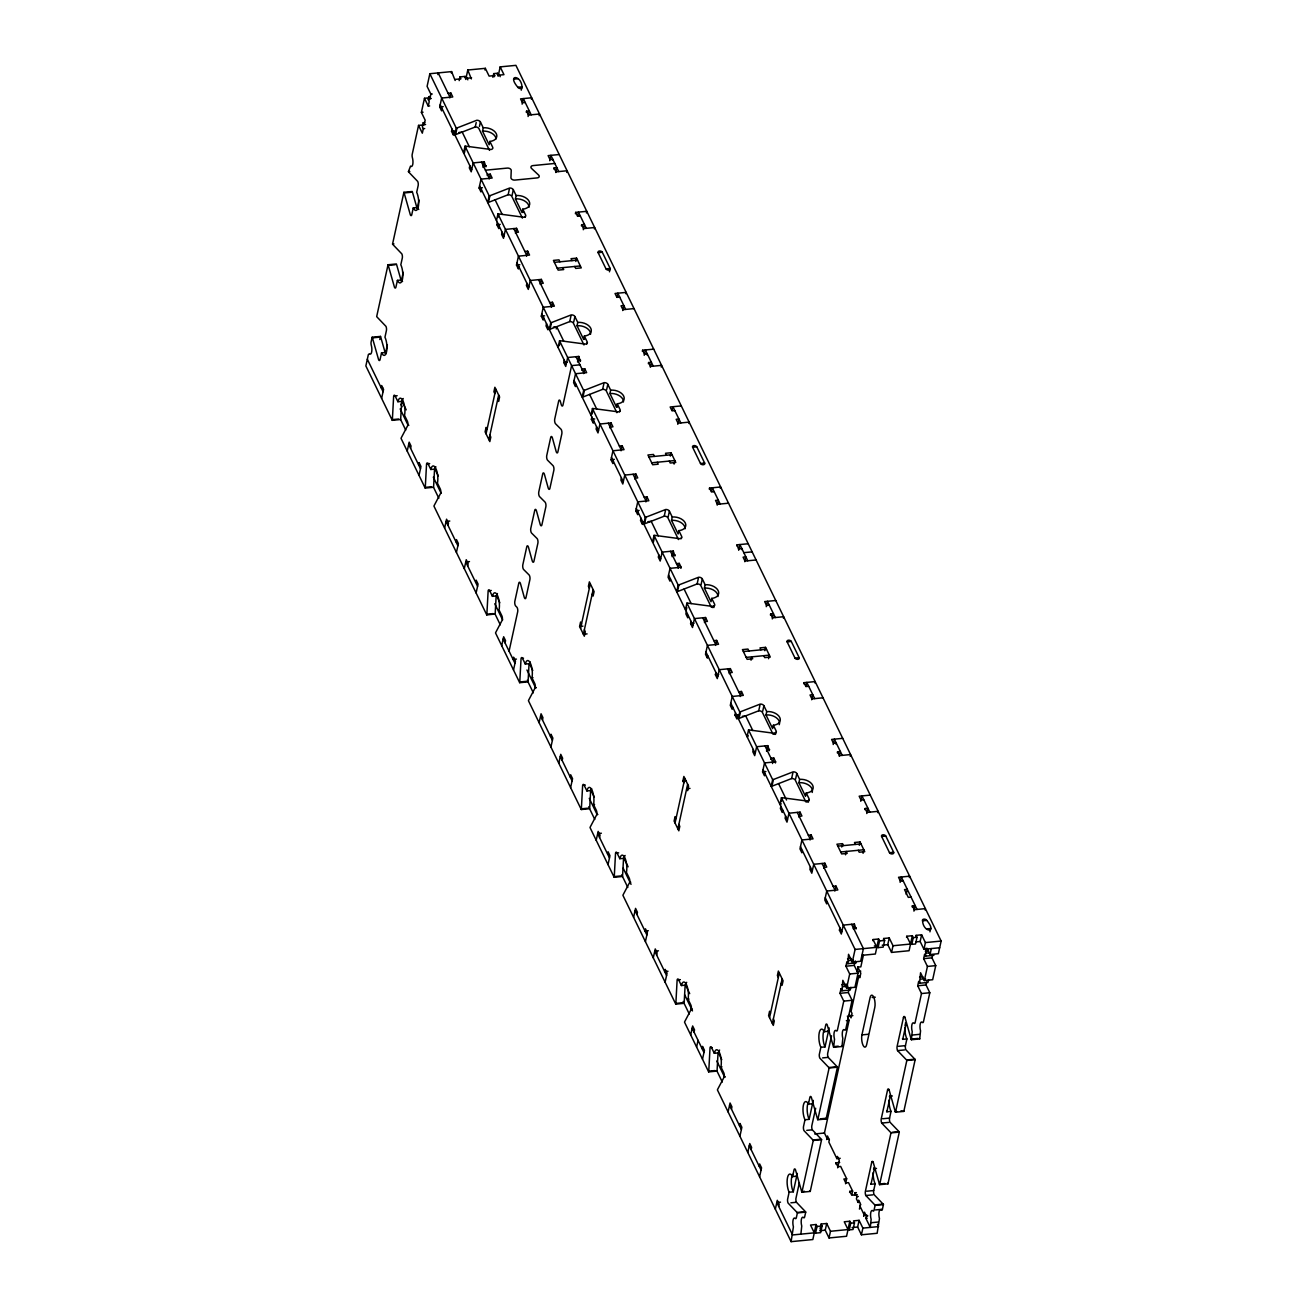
<?xml version="1.0" encoding="UTF-8"?>
<svg xmlns="http://www.w3.org/2000/svg" width="1307" height="1307" viewBox="0 0 1307 1307"><rect width="100%" height="100%" fill="white"/><g stroke="black" fill="none" stroke-linecap="round" stroke-linejoin="round"><path stroke-width="1.5" d="M401.657 401.233L400.71 418.795A2.99 1.029 84.4 0 1 400.612 419.514L392.28 420.331A2.99 1.029 84.4 0 0 392.378 419.612L393.652 396.184A2.973 1.029 84.4 0 1 395.09 395.89L397.916 401.723L402.082 401.331A10.407 3.594 84.4 0 1 403.242 398.504M434.561 468.984L433.614 486.547A2.99 1.029 84.4 0 1 433.499 487.282L425.183 488.083A2.99 1.029 84.4 0 0 425.281 487.364L426.556 463.936A2.973 1.029 84.4 0 1 427.977 463.642L429.023 463.544M500.287 624.811L495.059 614.029L486.776 614.927A2.973 1.029 84.4 0 0 486.874 614.208L488.148 590.78A2.973 1.029 84.4 0 1 489.57 590.503L492.412 596.335L496.578 595.927A10.407 3.594 84.4 0 1 497.444 593.525M496.154 595.829L495.206 613.408A2.973 1.029 84.4 0 1 495.108 614.127M529.057 663.58L528.11 681.159A2.99 1.029 84.4 0 1 527.995 681.878L519.68 682.695A2.99 1.029 84.4 0 0 519.778 681.96L521.052 658.532A2.973 1.029 84.4 0 1 522.473 658.254L525.316 664.087L529.482 663.678A10.407 3.594 84.4 0 1 530.07 661.799M590.65 790.425L589.702 808.004A2.99 1.029 84.4 0 1 589.588 808.723L581.272 809.539A2.99 1.029 84.4 0 0 581.37 808.821L582.644 785.376A2.973 1.029 84.4 0 1 584.066 785.099L585.111 785.001M623.553 858.193L622.589 875.755A2.99 1.029 84.4 0 1 622.491 876.474L614.176 877.291A2.99 1.029 84.4 0 0 614.274 876.572L615.532 853.144A2.973 1.029 84.4 0 1 616.969 852.85L619.812 858.699L623.962 858.291A10.407 3.594 84.4 0 1 625.122 855.464M685.146 985.037L684.182 1002.6A2.99 1.029 84.4 0 1 684.084 1003.319L675.768 1004.135A2.99 1.029 84.4 0 0 675.866 1003.417L677.124 979.989A2.973 1.029 84.4 0 1 678.562 979.695L679.607 979.597M718.049 1052.788L717.086 1070.368A2.99 1.029 84.4 0 1 716.988 1071.087L708.655 1071.887A2.99 1.029 84.4 0 0 708.77 1071.168L710.028 1047.74A2.973 1.029 84.4 0 1 711.465 1047.462L714.308 1053.295L718.458 1052.887A10.407 3.594 84.4 0 1 719.618 1050.06M863.682 1215.771L864.466 1212.193L866.361 1216.082L865.871 1218.32L870.282 1227.404L871.132 1219.3A5.947 2.059 84.4 0 1 870.674 1213.206A5.947 2.059 84.4 0 1 872.341 1210.478L873.305 1211.083A2.973 1.029 84.4 0 0 874.073 1210.07L875.102 1205.364A2.99 1.029 84.4 0 0 874.808 1204.907L865.822 1195.529A2.973 1.029 84.4 0 1 865.381 1191.347L871.72 1162.348A2.973 1.029 84.4 0 1 873.158 1162.07L879.382 1184.011A2.973 1.029 84.4 0 0 879.627 1184.665L887.959 1183.848L899.298 1132.107A2.99 1.029 84.4 0 0 899.004 1131.633L890.018 1122.256A2.973 1.029 84.4 0 1 889.561 1118.089L891.031 1111.391A10.407 3.594 84.4 0 1 889.038 1100.118M926.679 981.982L926.042 984.955L929.816 992.748L923.494 1021.617A2.973 1.029 84.4 0 1 922.399 1022.417A5.947 2.059 84.4 0 0 920.226 1024.034A5.947 2.059 84.4 0 0 920.553 1030.831L919.703 1038.934L911.371 1039.751L912.237 1031.631A5.947 2.059 84.4 0 1 911.894 1024.835A5.947 2.059 84.4 0 1 914.067 1023.234A2.973 1.029 84.4 0 0 915.161 1022.417L921.484 993.549L917.71 985.772L918.69 981.312L919.622 983.256L927.954 982.439L928.558 979.711M828.132 1030.7A10.407 3.594 84.4 0 1 828.442 1031.272L824.276 1031.68A10.407 3.594 84.4 0 0 819.26 1032.677A10.407 3.594 84.4 0 0 820.861 1047.299L819.309 1054.422A2.973 1.029 84.4 0 0 819.848 1058.164L828.834 1067.541A2.99 1.029 84.4 0 1 829.112 1068.015L817.79 1119.756L826.106 1118.955L837.444 1067.198A2.99 1.029 84.4 0 0 837.15 1066.741L828.181 1057.363A2.973 1.029 84.4 0 1 827.723 1053.181L831.53 1035.781M385.402 353.511L380.729 337.059A2.99 1.029 84.4 0 0 380.484 336.405L372.152 337.222L371.123 341.928A2.973 1.029 84.4 0 0 371.302 345.326A5.947 2.059 84.4 0 1 371.629 352.122A5.947 2.059 84.4 0 1 369.456 353.74L368.362 354.54L365.862 365.944L392.28 420.331M401.282 281.054L396.609 264.602A2.99 1.029 84.4 0 0 396.348 263.949L388.032 264.749L376.694 316.506A2.973 1.029 84.4 0 0 376.988 316.98L385.957 326.358A2.973 1.029 84.4 0 1 386.415 330.524L384.961 337.222A10.407 3.594 84.4 0 1 386.545 351.844A10.407 3.594 84.4 0 1 381.53 352.841L380.076 359.523A2.973 1.029 84.4 0 1 378.638 359.817L372.413 337.86A2.99 1.029 84.4 0 0 372.152 337.222M388.032 264.749A2.99 1.029 84.4 0 1 388.277 265.403L394.502 287.344A2.973 1.029 84.4 0 0 395.939 287.066L397.41 280.368A10.407 3.594 84.4 0 0 402.425 279.371A10.407 3.594 84.4 0 0 400.824 264.766L402.295 258.067A2.973 1.029 84.4 0 0 401.837 253.885L392.852 244.507A2.973 1.029 84.4 0 1 392.557 244.05L403.896 192.292L412.228 191.492A2.99 1.029 84.4 0 1 412.473 192.145L417.145 208.597M403.896 192.292A2.99 1.029 84.4 0 1 404.141 192.946L410.365 214.887A2.973 1.029 84.4 0 0 411.705 214.985L413.273 207.911A10.407 3.594 84.4 0 0 418.289 206.914A10.407 3.594 84.4 0 0 416.688 192.292L418.158 185.61A2.973 1.029 84.4 0 0 417.701 181.428L408.715 172.05A2.973 1.029 84.4 0 1 408.438 171.593L410.545 166.071A5.947 2.059 84.4 0 0 412.734 164.47A5.947 2.059 84.4 0 0 412.391 157.673A2.973 1.029 84.4 0 1 412.228 154.259L418.55 125.39L423.55 124.917M425.592 124.492L424.203 124.622L425.167 120.162L421.393 112.386L424.481 98.286L429.693 97.78M455.146 80.495L451.601 71.607L429.856 73.715L427.095 86.36L430.869 94.137L429.905 98.597L431.277 98.466M424.644 122.548L423.256 122.678L422.357 126.779L423.305 128.723L422.324 133.183L418.55 125.39M429.644 105.932L428.255 106.079L429.235 101.603L428.288 99.659L428.957 96.653L430.346 96.522M379.798 339.542L380.484 336.405M437.829 74.581L438.188 72.914L450 97.241M386.333 353.543A10.407 3.594 84.4 0 1 385.696 352.433L387.378 344.787M402.54 281.544A10.407 3.594 84.4 0 1 401.559 279.976L403.242 272.313M418.779 209.463A10.407 3.594 84.4 0 1 417.439 207.503L419.057 200.069M442.093 108.628L441.603 110.85L439.724 106.962L441.668 98.041L452.777 96.963L450.882 93.075L448.105 93.336M451.307 72.947L451.601 71.607M381.611 398.374L383.572 389.453L381.677 385.549L381.187 387.787L382.575 387.656M449.82 97.911L450.882 93.075M459.182 80.626L459.999 76.901L465.08 76.41L465.782 79.466M453.905 132.955L453.415 135.176L451.536 131.288L452.026 129.066M464.835 77.521L465.08 76.41M494.422 76.688L494.667 75.561L489.112 76.1L485.338 68.323L467.792 70.023L466.338 76.721L467.841 79.841M429.856 73.715L456.274 128.102L454.803 134.801A2.973 1.895 12.4 0 0 455.555 134.637L475.242 126.991A2.973 1.895 12.4 0 1 478.95 128.658L489.488 150.354M455.8 133.526L457.025 127.955L476.696 120.293A2.973 1.895 12.4 0 1 480.421 121.976L483.263 127.808L482.528 131.157L489.145 144.783L489.88 141.434A10.407 6.666 12.4 0 0 496.284 133.673A10.407 6.666 12.4 0 0 483.263 127.808M471.337 78.926L467.792 70.023M489.88 141.434L492.706 147.266A2.973 1.895 12.4 0 1 490.877 149.488L465.88 146.172A2.99 1.911 12.4 0 0 465.047 146.172L463.577 152.87A2.99 1.911 12.4 0 1 464.41 152.87L465.635 147.299M484.962 69.99L485.338 68.323M475.242 126.991L476.222 122.531M407.212 451.078L409.156 442.158L411.051 446.046L410.561 448.268M469.817 165.711L469.327 167.933L471.223 171.838L473.167 162.918L484.276 161.823L485.926 166.839M479.44 126.436L480.421 121.976M492.902 77.342L493.719 73.617L497.461 73.257L498.163 76.312M497.215 74.368L497.461 73.257M927.006 948.278L930.029 954.518L938.361 953.702L941.138 941.056L515.906 65.35L500.173 66.886L498.719 73.568L500.222 76.688M483.051 167.41L484.276 161.823M418.599 464.818L419.09 462.58L420.968 466.485L419.024 475.405M481.466 189.711L480.976 191.949L479.097 188.045L481.041 179.124L492.151 178.046L490.256 174.158L487.478 174.419L487.233 175.546M489.194 178.994L490.256 174.158M465.047 146.172L489.177 195.87L487.707 202.552A2.99 1.911 12.4 0 0 488.459 202.405L508.145 194.743A2.973 1.895 12.4 0 1 511.854 196.426L522.392 218.106M488.704 201.278L489.929 195.707L509.599 188.045A2.973 1.895 12.4 0 1 513.324 189.727L516.151 195.56L515.432 198.909L522.032 212.535L522.767 209.185A10.407 6.666 12.4 0 0 529.188 201.425A10.407 6.666 12.4 0 0 516.151 195.56M521.248 90.183L521.983 86.834C521.379 74.826 506.561 74.058 517.817 87.242A2.222 1.421 12.4 0 0 520.611 88.5A2.222 1.421 12.4 0 0 521.983 86.834L517.817 87.242M496.48 220.622L497.951 213.923A2.973 1.911 12.4 0 1 498.784 213.94L523.78 217.24A2.973 1.895 12.4 0 0 525.61 215.034L522.767 209.185M522.114 104.168L523.323 98.597L531.197 114.804M498.049 217.272L498.539 215.051M499.274 226.356L498.784 228.594L496.889 224.706L497.379 222.468M508.145 194.743L509.354 189.172M526.296 112.304L526.541 111.193L529.319 110.915L528.093 116.503M502.1 232.205L501.61 234.427L503.505 238.315L505.45 229.395L516.559 228.317L518.454 232.205L515.677 232.483M531.361 99.12L531.655 97.78L520.562 98.858L522.441 102.763L525.218 102.485M512.099 195.298L513.324 189.727M444.609 528.11L446.569 519.189L448.464 523.078L447.974 525.3M539.17 115.669L539.53 114.003L528.436 115.081L526.541 111.193M515.464 233.332L516.559 228.317M525.12 217.256L525.365 216.145M518.879 266.742L518.389 268.964L516.494 265.076L518.454 256.156L529.547 255.077L527.669 251.189L524.891 251.45M455.996 541.85L456.486 539.611L458.381 543.516L456.421 552.436M486.057 433.826L495.827 389.208M526.558 256.205L527.669 251.189M549.724 160.712L550.884 155.353L558.759 171.576M488.9 439.658L498.67 395.041M552.534 160.353L552.779 159.242L550.002 159.519L548.107 155.615L559.216 154.536M464.295 568.643L466.256 559.723L468.151 563.611L467.661 565.849M526.901 283.276L526.411 285.514L528.306 289.402L530.266 280.482L541.359 279.404L543.255 283.292L540.477 283.57M553.858 169.06L554.103 167.95L556.88 167.672L555.818 172.508M540.265 284.42L541.359 279.404M475.683 582.383L476.173 580.161L478.068 584.049L476.107 592.97M566.732 172.426L567.091 170.76L555.981 171.838L554.103 167.95M543.679 317.83L543.189 320.052L541.294 316.163L543.255 307.243L554.364 306.165L552.469 302.276L549.692 302.538M546.522 323.662L546.032 325.9L547.911 329.789L548.401 327.551M551.374 307.292L552.469 302.276M497.951 213.923L550.77 322.715L549.299 329.397A2.973 1.911 12.4 0 0 550.051 329.25L569.738 321.587A2.973 1.895 12.4 0 1 573.446 323.27L583.984 344.95M550.296 328.122L551.521 322.551L571.192 314.905A2.973 1.895 12.4 0 1 574.917 316.572L577.759 322.421L577.024 325.753L583.641 339.379A10.407 6.666 12.4 0 0 584.49 339.265M575.39 213.727L575.668 212.388L586.778 211.309L586.418 212.976M577.678 215.688L578.446 212.11L586.32 228.333M556.243 328.972L556.733 326.75L553.4 327.077M581.419 225.817L581.664 224.706L584.441 224.445L583.298 229.722M575.832 261.498L576.567 258.149L571.012 258.688L571.96 260.632M558.073 347.466L559.543 340.784A2.99 1.911 12.4 0 1 560.376 340.784L585.373 344.084A2.973 1.895 12.4 0 0 587.202 341.879L584.36 336.03A10.407 6.666 12.4 0 0 590.78 328.286A10.407 6.666 12.4 0 0 577.759 322.421M559.314 345.62L560.131 341.895M569.738 321.587L570.947 316.016M501.708 645.674L503.652 636.754L505.548 640.642L505.057 642.881M580.422 361.435L578.772 356.435L567.663 357.514L565.719 366.434L563.823 362.545L564.314 360.307M573.691 322.159L574.917 316.572M594.358 228.856L594.652 227.516L583.543 228.594L581.664 224.706M509.077 651.147L517.67 611.872A2.973 1.029 84.4 0 0 516.869 607.167L515.579 605.893A2.973 1.029 84.4 0 1 514.844 601.253L518.781 583.216A2.973 1.029 84.4 0 1 520.464 583.576L524.27 597.332A2.973 1.029 84.4 0 0 525.953 597.691L529.89 579.671A2.973 1.029 84.4 0 0 529.155 575.015L523.568 569.46A2.973 1.029 84.4 0 1 522.816 564.82L526.77 546.783A2.973 1.029 84.4 0 1 528.453 547.143L532.243 560.899A2.973 1.029 84.4 0 0 533.926 561.258L537.88 543.222A2.973 1.029 84.4 0 0 537.128 538.582L531.541 533.027A2.973 1.029 84.4 0 1 530.789 528.371L534.743 510.351A2.973 1.029 84.4 0 1 536.425 510.71L540.216 524.466A2.973 1.029 84.4 0 0 541.899 524.826L545.852 506.789A2.973 1.029 84.4 0 0 545.101 502.149L539.53 496.578A2.973 1.029 84.4 0 1 538.778 491.938L542.715 473.902A2.973 1.029 84.4 0 1 544.415 474.278L548.205 488.017A2.973 1.029 84.4 0 0 549.888 488.393L553.841 470.357A2.973 1.029 84.4 0 0 553.09 465.717L547.502 460.146A2.973 1.029 84.4 0 1 546.751 455.506L550.704 437.469A2.973 1.029 84.4 0 1 552.387 437.845L556.178 451.585A2.973 1.029 84.4 0 0 557.86 451.961L561.814 433.924A2.973 1.029 84.4 0 0 561.062 429.284L555.475 423.713A2.973 1.029 84.4 0 1 554.723 419.073L558.677 401.037A2.973 1.029 84.4 0 1 560.36 401.412L561.226 404.549A2.973 1.029 84.4 0 0 562.958 405.072L571.6 365.617L579.932 364.816M577.547 362.006L578.772 356.435M583.641 339.379L584.36 336.03M575.962 384.307L575.472 386.545L573.593 382.657L575.537 373.737L586.647 372.658L584.752 368.754L581.974 369.031L581.729 370.142M513.52 670.001L515.464 661.081L513.586 657.192L513.096 659.414L516.428 659.104M586.712 344.1L586.957 342.989M583.69 373.59L584.752 368.754M609.438 271.807L610.173 268.474L602.298 252.251A2.222 1.421 12.4 0 0 599.505 250.993A2.222 1.421 12.4 0 0 598.132 252.659L606.007 268.866A2.222 1.421 12.4 0 0 608.801 270.124A2.222 1.421 12.4 0 0 610.173 268.474L606.007 268.866M559.543 340.784L583.674 390.466L582.203 397.165A2.973 1.911 12.4 0 0 582.955 397.001L602.625 389.355A2.973 1.895 12.4 0 1 606.35 391.022L616.888 412.702M583.2 395.89L584.425 390.303L604.095 382.657A2.973 1.895 12.4 0 1 607.82 384.323L610.647 390.172L609.928 393.521L616.528 407.13A10.407 6.666 12.4 0 0 617.394 407.032M590.976 415.218L592.447 408.536A2.99 1.911 12.4 0 1 593.28 408.536L618.276 411.852A2.973 1.895 12.4 0 0 620.106 409.63L617.263 403.798A10.407 6.666 12.4 0 0 623.668 396.037A10.407 6.666 12.4 0 0 610.647 390.172M617.035 296.771L617.819 293.193L625.694 309.416M592.055 414.107L592.79 410.774M593.754 420.968L593.28 423.19L591.385 419.302L591.875 417.08M602.625 389.355L603.85 383.768M596.596 426.801L596.106 429.039L598.002 432.927L599.946 424.007L611.055 422.929L612.95 426.817L610.173 427.079M625.857 293.732L626.151 292.392L615.042 293.471L616.937 297.359L619.714 297.081M622.704 310.543L623.815 305.528L621.037 305.789L622.916 309.677L634.026 308.599M606.595 389.911L607.82 384.323M539.105 722.706L541.065 713.785L542.944 717.674L542.47 719.912M609.961 427.944L611.055 422.929M616.528 407.13L617.263 403.798M619.616 411.868L619.861 410.741M613.375 461.338L612.885 463.577L610.99 459.688L612.95 450.768L624.043 449.673L622.165 445.785L619.387 446.063M550.492 736.445L550.982 734.224L552.877 738.112L550.917 747.032M584.36 629.794L585.307 631.738L584.327 636.199L579.605 626.478L580.586 622.018L581.533 623.962M580.553 628.422L590.323 583.804M642.358 351.338L642.603 350.227L653.712 349.149M621.054 450.801L622.165 445.785M593.149 589.653L583.379 634.254L587.088 633.895M644.22 355.308L645.38 349.949L653.255 366.172M647.03 354.965L647.275 353.854L644.498 354.115L642.603 350.227M558.792 763.255L560.752 754.335L562.631 758.223L562.157 760.445M621.397 477.888L620.907 480.11L622.802 484.015L624.762 475.078L635.856 474L637.751 477.905L634.973 478.166M648.354 363.673L648.599 362.545L651.376 362.284L650.314 367.12M634.761 479.032L635.856 474M570.179 776.995L570.669 774.757L572.564 778.662L570.604 787.582M661.228 367.038L661.587 365.356L650.478 366.45L648.599 362.545M638.175 512.426L637.685 514.664L635.79 510.759L637.751 501.839L648.844 500.761L646.965 496.872L644.188 497.134M641.002 518.258L640.512 520.496L642.407 524.385L642.897 522.163M645.87 501.888L646.965 496.872M592.447 408.536L645.266 517.311L643.796 524.009A2.973 1.911 12.4 0 0 644.547 523.846L664.217 516.2A2.973 1.895 12.4 0 1 667.942 517.866L678.48 539.562M644.792 522.735L646.017 517.147L665.688 509.501A2.973 1.895 12.4 0 1 669.413 511.184L672.239 517.017L671.52 520.366L678.121 533.991L678.856 530.642A10.407 6.666 12.4 0 0 685.26 522.882A10.407 6.666 12.4 0 0 672.239 517.017M672.157 410.284L672.942 406.722L680.816 422.929M670.328 456.094L671.063 452.745L665.508 453.284L666.456 455.244M677.794 424.318L678.937 419.041L676.16 419.302L678.039 423.207L689.148 422.128L688.854 423.468M652.569 542.078L654.039 535.38A2.99 1.911 12.4 0 1 654.872 535.38L679.869 538.696A2.973 1.895 12.4 0 0 681.699 536.474L678.856 530.642M653.402 542.078L654.219 538.353M674.069 464.099L674.853 460.538L651.719 462.776M664.217 516.2L665.443 510.612M596.204 840.287L598.149 831.366L600.044 835.255L599.554 837.477M658.81 554.92L658.32 557.141L660.198 561.046L662.159 552.109L673.268 551.031L674.902 556.047M668.187 516.755L669.413 511.184M672.043 556.619L673.268 551.031M607.592 854.026L608.082 851.788L609.961 855.677L608.016 864.613M670.458 578.919L669.968 581.141L668.073 577.253L670.034 568.333L681.143 567.254L680.898 568.365M681.208 538.713L681.453 537.585M678.186 568.202L679.248 563.366L676.471 563.627M654.039 535.38L678.17 585.062L676.699 591.761A2.973 1.911 12.4 0 0 677.451 591.597L697.121 583.951A2.973 1.895 12.4 0 1 700.846 585.634L711.367 607.314M677.696 590.486L678.921 584.915L698.591 577.253A2.973 1.895 12.4 0 1 702.316 578.936L705.143 584.768L704.408 588.117L711.024 601.743L711.76 598.394A10.407 6.666 12.4 0 0 718.164 590.633A10.407 6.666 12.4 0 0 705.143 584.768M709.293 489.177L709.538 488.066L720.647 486.988L720.353 488.328M685.472 609.83L686.927 603.131A2.99 1.911 12.4 0 1 687.76 603.131L712.772 606.448A2.973 1.895 12.4 0 0 714.602 604.226L711.76 598.394M711.531 491.367L712.315 487.805L720.19 504.012M686.306 609.83L686.796 607.608M686.371 611.676L685.881 613.898L687.76 617.803L688.25 615.564M697.121 583.951L698.346 578.38M704.669 621.691L707.43 621.413L705.551 617.525L694.442 618.603L692.498 627.523L690.602 623.635L691.093 621.413M717.2 505.139L718.295 500.124L715.533 500.401L717.412 504.29L728.522 503.211M701.091 584.507L702.316 578.936M633.601 917.318L635.561 908.381L637.44 912.286L636.95 914.508M704.457 622.54L705.551 617.525M712.527 607.559L712.772 606.448M713.867 607.575L714.357 605.353M645.413 941.644L647.373 932.708L645.478 928.82L644.988 931.058L648.321 930.731M707.855 655.951L707.381 658.173L705.486 654.284L707.446 645.364L718.54 644.286L716.644 640.397L713.883 640.659M683.839 782.877L682.891 780.933L683.871 776.456L688.593 786.193L687.613 790.653L686.665 788.709L689.998 788.382M675.049 823.018L684.819 778.417M736.854 545.95L737.099 544.823L748.208 543.745M715.55 645.413L716.644 640.397M738.7 549.904L739.876 544.562L747.751 560.768M677.876 828.867L687.645 784.249M738.749 549.839L737.099 544.823M741.526 549.561L741.772 548.45L738.994 548.728M653.288 957.851L655.248 948.931L657.127 952.819L656.637 955.058M729.469 672.778L732.247 672.501L730.352 668.612L719.242 669.69L717.298 678.611L715.403 674.722L715.893 672.484M744.81 561.716L745.856 556.88L743.095 557.158L744.974 561.046L756.083 559.968M729.257 673.628L730.352 668.612M665.1 982.178L667.06 973.258L665.165 969.369L664.675 971.591L668.008 971.264M732.672 707.038L732.181 709.26L730.286 705.372L732.247 696.451L743.34 695.373L741.461 691.468L738.684 691.746M737.393 716.759L736.903 718.997L735.008 715.092L735.498 712.87M740.35 696.5L741.461 691.468M686.927 603.131L739.762 711.923L738.292 718.605A2.973 1.895 12.4 0 0 739.043 718.442L758.713 710.796A2.973 1.895 12.4 0 1 762.438 712.478L772.976 734.158M751.019 660.198L751.754 656.849L752.701 658.793L747.147 659.332L742.425 649.612L747.963 649.056L748.911 651.017M739.288 717.331L740.514 711.76L760.184 704.097A2.973 1.895 12.4 0 1 763.909 705.78L766.735 711.612L766 714.962L772.617 728.587L773.352 725.238A10.407 6.666 12.4 0 0 779.756 717.478A10.407 6.666 12.4 0 0 766.735 711.612M766.261 606.677L767.438 601.318L775.312 617.541M770.411 615.025L770.656 613.914L773.417 613.637L772.29 618.914M764.824 650.706L765.543 647.357L760.004 647.896L760.935 649.84M747.065 736.674L748.535 729.976A2.99 1.911 12.4 0 1 749.368 729.992L774.365 733.292A2.973 1.895 12.4 0 0 776.195 731.087L773.352 725.238M747.898 736.674L748.143 735.563M768.565 658.712L769.349 655.134L746.215 657.388M758.713 710.796L759.939 705.225M690.684 1034.883L692.645 1025.962L694.54 1029.851L694.05 1032.089M753.306 749.515L752.816 751.754L754.694 755.642L756.655 746.722L767.764 745.644L769.398 750.643M762.684 711.351L763.909 705.78M783.35 618.064L783.645 616.724L772.535 617.803L770.656 613.914M696.598 1047.054L698.069 1040.356M766.539 751.215L767.764 745.644M766.621 750.921L766.866 749.793L769.643 749.532M764.954 773.515L764.464 775.754L762.569 771.865L764.53 762.929L775.639 761.85L775.394 762.978M702.088 1048.622L702.562 1046.401L704.457 1050.289L702.496 1059.209M774.12 734.403L774.365 733.292M775.459 734.42L775.95 732.198M770.722 759.351L770.967 758.24L773.744 757.962L775.639 761.85M772.519 763.533L773.744 757.962M748.535 729.976L772.649 779.675L771.195 786.357A2.973 1.895 12.4 0 0 771.947 786.21L791.617 778.547A2.973 1.895 12.4 0 1 795.342 780.23L805.864 801.91M772.192 785.099L773.417 779.511L793.088 771.865A2.973 1.895 12.4 0 1 796.813 773.532L799.639 779.38L798.904 782.713L805.52 796.339L806.256 792.99A10.407 6.666 12.4 0 0 812.66 785.246A10.407 6.666 12.4 0 0 799.639 779.38M803.789 683.79L804.034 682.679L815.143 681.584L814.849 682.924M806.256 792.99L809.082 798.838A2.973 1.895 12.4 0 1 807.252 801.044L782.256 797.744A2.99 1.911 12.4 0 0 781.423 797.744L779.969 804.426A2.99 1.911 12.4 0 1 780.802 804.442L781.047 803.315M806.027 685.979L806.811 682.401L814.686 698.624M781.521 801.093L782.011 798.855M780.867 806.272L780.377 808.51L782.256 812.399L782.746 810.177M791.617 778.547L792.843 772.976M785.589 816.009L785.099 818.231L786.994 822.136L788.938 813.215L800.047 812.121L801.926 816.025L799.149 816.287M811.696 699.751L812.791 694.72L810.013 694.997L811.908 698.886L823.018 697.807M795.587 779.119L796.813 773.532M728.097 1111.914L730.058 1102.994L731.936 1106.882L731.446 1109.12M798.936 817.153L800.047 812.121M807.007 802.171L807.252 801.044M808.363 802.188L808.853 799.949M739.484 1125.654L739.974 1123.432L741.87 1127.32L739.909 1136.24M802.351 850.547L801.861 852.785L799.982 848.897L801.926 839.96L813.036 838.882L811.141 834.993L808.363 835.271M769.545 1017.63L779.315 973.012M810.046 840.009L811.141 834.993M833.196 744.516L834.372 739.158L842.247 755.381M772.372 1023.463L782.141 978.845M836.023 744.173L836.268 743.046L833.49 743.324L831.595 739.435L842.705 738.357M747.784 1152.464L749.744 1143.527L751.623 1147.432L751.133 1149.654M810.389 867.096L809.899 869.318L811.794 873.207L813.738 864.286L824.848 863.208L826.743 867.096L823.965 867.374M837.33 752.865L837.575 751.754L840.352 751.492L839.306 756.312M823.753 868.224L824.848 863.208M759.171 1166.203L759.661 1163.965L761.556 1167.854L759.596 1176.79M850.203 756.247L850.579 754.564L839.47 755.642L837.575 751.754M827.168 901.634L826.678 903.856L824.782 899.968L826.743 891.047L837.836 889.969L835.957 886.081L833.18 886.342M841.724 847.018L842.46 843.668L836.921 844.208L841.643 853.928L847.181 853.389L846.25 851.445L845.515 854.794M834.846 891.096L835.957 886.081M860.758 801.273L861.934 795.914L869.808 812.137M775.345 1209.22L777.289 1200.3L779.184 1204.188L778.694 1206.41M864.891 809.637L865.136 808.51L867.913 808.249L866.786 813.526M856.02 929.032L854.37 924.033L843.276 925.111L841.316 934.031L839.437 930.143L839.911 927.905M859.303 845.302L860.039 841.953L854.5 842.492L855.432 844.436M863.061 853.308L863.845 849.746L840.711 851.984M796.404 1175.614A10.407 3.594 84.4 0 1 796.698 1176.202L792.532 1176.61A10.407 3.594 84.4 0 0 787.517 1177.607A10.407 3.594 84.4 0 0 789.118 1192.213L787.566 1199.45A2.973 1.029 84.4 0 0 788.105 1203.093L797.09 1212.471A2.99 1.029 84.4 0 1 797.384 1212.929L796.355 1217.634A2.973 1.029 84.4 0 1 795.26 1218.434A5.947 2.059 84.4 0 0 793.088 1220.052A5.947 2.059 84.4 0 0 793.414 1226.848L791.094 1241.65L812.84 1239.542L814.294 1232.844L810.52 1225.067L816.074 1224.512L817.022 1226.472L815.552 1233.154L820.633 1232.664L822.103 1225.966L821.155 1224.022L826.71 1223.483L830.484 1231.276L829.03 1237.958L846.56 1236.259L848.031 1229.56L844.257 1221.784L849.795 1221.244L850.743 1223.189L849.289 1229.871L853.03 1229.511L854.484 1222.829L853.536 1220.869L859.091 1220.33L862.881 1228.123L861.411 1234.805L877.144 1233.285L879.464 1218.483A5.947 2.059 84.4 0 1 879.007 1212.39A5.947 2.059 84.4 0 1 880.673 1209.678L881.621 1210.266A2.973 1.029 84.4 0 0 882.405 1209.269L883.434 1204.564A2.99 1.029 84.4 0 0 883.14 1204.106L874.154 1194.729A2.973 1.029 84.4 0 1 873.697 1190.546L875.167 1183.848A10.407 3.594 84.4 0 1 873.174 1172.591M792.532 1176.61L794.133 1169.487A2.973 1.029 84.4 0 1 795.44 1169.634L801.665 1191.576A2.973 1.029 84.4 0 0 801.91 1192.229L810.242 1191.412L821.58 1139.655A2.99 1.029 84.4 0 0 821.286 1139.198L812.3 1129.82A2.973 1.029 84.4 0 1 811.843 1125.637L815.666 1108.238M812.268 1103.157A10.407 3.594 84.4 0 1 812.578 1103.745L808.412 1104.137A10.407 3.594 84.4 0 0 803.397 1105.134A10.407 3.594 84.4 0 0 804.981 1119.756L803.527 1126.454A2.973 1.029 84.4 0 0 803.985 1130.637L812.954 1139.998A2.99 1.029 84.4 0 1 813.248 1140.472L801.91 1192.229M808.412 1104.137L809.866 1097.455A2.973 1.029 84.4 0 1 811.304 1097.161L817.529 1119.119A2.973 1.029 84.4 0 0 817.79 1119.756M824.276 1031.68L825.746 1024.998A2.973 1.029 84.4 0 1 827.168 1024.704L833.409 1046.646A2.973 1.029 84.4 0 0 833.654 1047.299L841.986 1046.499L842.835 1038.379A5.947 2.059 84.4 0 1 842.509 1031.582A5.947 2.059 84.4 0 1 844.681 1029.981A2.973 1.029 84.4 0 0 845.776 1029.164L852.099 1000.296L848.308 992.519L849.289 988.059M789.118 1192.213L793.284 1191.821L797.319 1173.408M804.981 1119.756L809.147 1119.347L813.297 1100.396M820.861 1047.299L825.027 1046.891L829.177 1027.939M877.847 812.66L878.141 811.32L867.031 812.415L865.136 808.51M853.324 928.852L854.37 924.033M833.654 1047.299L834.519 1039.196A5.947 2.059 84.4 0 1 834.176 1032.399A5.947 2.059 84.4 0 1 836.349 1030.782A2.973 1.029 84.4 0 0 837.444 1029.981L843.767 1001.113L839.993 993.32L840.973 988.86L842.362 988.729M850.841 987.275L850.236 990.003L841.904 990.804L842.835 980.315L846.626 988.092L854.941 987.291L858.029 973.192L854.255 965.399L854.909 962.426M846.626 988.092L849.697 973.993L845.923 966.216L846.903 961.756L847.851 963.7L856.167 962.883L855.235 960.939M847.851 963.7L848.537 954.29L852.311 962.066L860.643 961.266L863.404 948.621L851.609 924.294M799.361 1182.672L795.898 1198.633A2.973 1.029 84.4 0 0 796.437 1202.277L805.422 1211.654A2.99 1.029 84.4 0 1 805.716 1212.128L804.671 1216.817A2.973 1.029 84.4 0 1 803.593 1217.634A5.947 2.059 84.4 0 0 802.955 1217.225M852.311 962.066L855.088 949.437L781.423 797.744M800.881 1234.151L801.746 1226.048A5.947 2.059 84.4 0 1 802.318 1217.372M847.704 1017.45L849.109 1020.375L824.439 1133.022L814.686 1133.97M863.437 954.976L860.839 966.837L858.062 967.098L857.082 971.558L860.79 971.199M826.678 1139.541L827.462 1135.979L829.341 1139.867L828.85 1142.106L836.888 1158.639L840.221 1158.312M872.798 940.648L873.043 939.537L878.598 938.998L879.546 940.942L878.075 947.624L883.173 947.134L884.627 940.436L883.695 938.491L889.234 937.952L893.024 945.745L891.554 952.427L909.084 950.728L910.554 944.03L906.78 936.253L912.335 935.714L913.266 937.658L911.812 944.357L915.553 943.981L917.024 937.299L916.076 935.355L921.615 934.815L925.405 942.592L923.935 949.29L939.668 947.755M816.074 1224.512L814.604 1231.21L815.552 1233.154M873.043 939.537L876.834 947.314L875.363 954.012L861.95 955.319M878.075 947.624L877.128 945.68L878.598 938.998M861.934 1034.899L870.07 997.715A7.434 2.565 84.4 0 1 873.664 996.996A7.434 2.565 84.4 0 1 874.791 1007.452L866.655 1044.62A7.434 2.565 84.4 0 1 863.077 1045.339A7.434 2.565 84.4 0 1 861.934 1034.899L868.175 1034.278M820.061 1229.037L821.155 1224.022M883.45 939.619L883.695 938.491M835.761 1163.916L836.006 1162.805L839.698 1162.446M836.888 1158.639L837.379 1156.417L839.274 1160.306L837.656 1167.804M900.131 882.356L901.307 876.997L917.057 909.443M829.03 1237.958L825.24 1230.181L826.71 1223.483M891.554 952.427L887.78 944.651L889.234 937.952M909.345 877.536L909.639 876.196L898.53 877.275L900.425 881.163L903.202 880.902M906.192 894.347L907.287 889.332L904.509 889.593L908.3 897.386L911.077 897.108M845.547 1183.766L846.658 1178.751L840.662 1166.432L837.885 1166.694L836.006 1162.805M849.615 1192.458L849.86 1191.347L852.638 1191.069L851.903 1194.418M912.139 906.927L912.384 905.816L915.161 905.539L913.936 911.126M906.535 937.364L906.78 936.253M854.533 1194.974L855.023 1192.736L856.412 1192.605M849.795 1221.244L848.341 1227.927L849.289 1229.871M912.335 935.714L910.865 942.396L911.812 944.357M855.023 1192.736L856.902 1196.624L856.412 1198.862L858.144 1202.424L859.532 1202.293M915.831 936.466L916.076 935.355M858.144 1202.424L858.634 1200.202L860.529 1204.09L859.434 1209.106M925.095 909.966L925.389 908.626L914.279 909.705L912.384 905.816M861.411 1234.805L857.637 1227.028L859.091 1220.33M904.901 1027.661A10.407 3.594 84.4 0 0 906.895 1038.934L905.441 1045.633A2.973 1.029 84.4 0 0 905.898 1049.799L914.867 1059.176A2.99 1.029 84.4 0 1 915.161 1059.65L903.823 1111.391L895.507 1112.208A2.973 1.029 84.4 0 1 895.246 1111.554L889.021 1089.613A2.973 1.029 84.4 0 0 887.584 1089.891L881.245 1118.89A2.973 1.029 84.4 0 0 881.702 1123.072L890.671 1132.45A2.99 1.029 84.4 0 1 890.966 1132.908L879.627 1184.665M911.371 1039.751A2.973 1.029 84.4 0 1 911.126 1039.098L904.885 1017.156A2.973 1.029 84.4 0 0 903.464 1017.434L897.108 1046.433A2.973 1.029 84.4 0 0 897.566 1050.616L906.552 1059.993A2.99 1.029 84.4 0 1 906.829 1060.451L895.507 1112.208M923.935 949.29L920.161 941.497L921.615 934.815M863.731 1216.343L864.09 1214.66L860.039 1206.312A2.222 1.421 12.4 0 1 860.692 1204.825M875.167 1183.848L871.001 1184.256L874.416 1168.638A10.407 3.594 84.4 0 0 874.122 1168.066M891.031 1111.391L886.865 1111.8L890.296 1096.181A10.407 3.594 84.4 0 0 889.985 1095.609M906.895 1038.934L902.745 1039.343L906.159 1023.724A10.407 3.594 84.4 0 0 905.522 1022.613M919.622 983.256L920.553 972.751L924.343 980.544L932.659 979.727L935.747 965.628L931.973 957.851L932.626 954.878M924.343 980.544L927.431 966.445L923.641 958.652L924.621 954.192L925.568 956.136L933.901 955.335M925.568 956.136L925.928 948.212M929.931 931.842L930.666 928.493L926.5 928.901M930.029 954.518L931.336 948.572M397.916 401.723A10.407 3.594 84.4 0 1 402.932 400.726A10.407 3.594 84.4 0 1 404.533 415.348L407.359 421.197A2.973 1.029 84.4 0 1 407.817 425.363L401.233 437.845A2.973 1.029 84.4 0 0 401.053 438.4L425.183 488.083M525.316 664.087A10.407 3.594 84.4 0 1 530.332 663.09A10.407 3.594 84.4 0 1 531.933 677.712L534.759 683.545A2.973 1.029 84.4 0 1 535.216 687.727L528.632 700.193A2.99 1.029 84.4 0 0 528.453 700.748L581.272 809.539M584.066 785.099L586.908 790.931A10.407 3.594 84.4 0 1 591.924 789.934A10.407 3.594 84.4 0 1 593.525 804.557L596.351 810.389A2.973 1.029 84.4 0 1 596.809 814.571L590.225 827.037A2.973 1.029 84.4 0 0 590.045 827.592L614.176 877.291M619.812 858.699A10.407 3.594 84.4 0 1 624.828 857.702A10.407 3.594 84.4 0 1 626.429 872.308L629.255 878.157A2.973 1.029 84.4 0 1 629.713 882.323L623.112 894.805A2.973 1.029 84.4 0 0 622.933 895.36L675.768 1004.135M678.562 979.695L681.404 985.543A10.407 3.594 84.4 0 1 686.42 984.547A10.407 3.594 84.4 0 1 688.021 999.152L690.848 1005.001A2.973 1.029 84.4 0 1 691.305 1009.167L684.721 1021.649A2.973 1.029 84.4 0 0 684.541 1022.205L708.655 1071.887M714.308 1053.295A10.407 3.594 84.4 0 1 719.324 1052.298A10.407 3.594 84.4 0 1 720.909 1066.92L723.751 1072.753A2.973 1.029 84.4 0 1 724.209 1076.935L717.608 1089.401A2.973 1.029 84.4 0 0 717.429 1089.956L791.094 1241.65M867.489 1215.526L864.09 1214.66M455.391 79.384L460.93 78.845L459.999 76.901M466.027 78.355L471.582 77.816M498.408 75.202L503.963 74.662L500.173 66.886M513.88 79.139L518.046 78.73M430.869 94.137L432.258 94.006M428.288 99.659L429.676 99.528M439.724 106.962L443.187 106.635M421.393 112.386L423.06 112.222M423.305 128.723L424.693 128.576M451.536 131.288L454.869 130.961M458.904 132.464L462.237 132.138L469.311 146.694M408.438 171.593L409.81 171.446M483.394 165.989L486.171 165.728M485.436 170.204L507.361 168.08A2.973 1.895 12.4 0 1 511.233 170.449L510.939 177.85A2.973 1.895 12.4 0 0 514.811 180.088L537.259 177.899A2.973 1.895 12.4 0 0 538.696 175.138L531.573 168.472A2.973 1.895 12.4 0 1 532.913 165.597L554.822 163.457M404.141 192.946L411.084 192.276M479.097 188.045L482.43 187.734M413.273 207.911L417.439 207.503M580.341 215.998L577.563 216.276L575.668 212.388M496.889 224.706L500.222 224.379M392.557 244.05L393.946 243.919M388.277 265.403L395.22 264.733M598.132 252.659L602.298 252.251M516.494 265.076L519.827 264.749M554.397 262.348L577.531 260.093M397.41 280.368L401.559 279.976M557.223 268.18L580.357 265.925M541.294 316.163L544.627 315.837M372.413 337.86L379.34 337.19M381.53 352.841L385.696 352.433M577.89 360.601L580.651 360.324M563.823 362.545L567.156 362.219M394.698 396.07L397.165 395.694M392.378 419.612L398.619 419.008M407.817 425.363L408.862 425.265M681.274 405.905L670.164 406.983L672.059 410.872L674.837 410.61M591.385 419.302L594.718 418.975M427.585 463.838L429.676 463.626M427.977 463.642L430.82 469.491L434.986 469.082A10.407 3.594 84.4 0 1 435.835 466.681M692.628 447.255L696.794 446.847L704.669 463.07A2.222 1.421 12.4 0 1 703.297 464.737A2.222 1.421 12.4 0 1 700.503 463.479L692.628 447.255A2.222 1.421 12.4 0 1 694.001 445.589A2.222 1.421 12.4 0 1 696.794 446.847M610.99 459.688L614.323 459.361M648.893 456.944L672.027 454.689M425.281 487.364L431.522 486.759M700.503 463.479L704.669 463.07M714.21 491.693L711.433 491.955L709.538 488.066M449.788 521.052L446.079 521.411L457.891 545.738M635.79 510.759L639.123 510.449M647.896 521.673L651.229 521.346L658.287 535.903M469.474 561.602L465.766 561.961L477.578 586.288M672.37 555.197L675.147 554.936M743.814 552.665L752.146 551.864M489.177 590.682L491.269 590.47M486.874 614.208L493.115 613.604M775.77 600.501L764.66 601.579L766.556 605.484L769.333 605.206M579.605 626.478L582.938 626.151M690.602 623.635L693.935 623.308M522.081 658.434L523.519 658.156M787.124 641.868L791.29 641.459L799.165 657.666A2.222 1.421 12.4 0 1 797.793 659.332A2.222 1.421 12.4 0 1 794.999 658.075L787.124 641.868A2.222 1.421 12.4 0 1 788.497 640.201A2.222 1.421 12.4 0 1 791.29 641.459M743.389 651.54L766.523 649.301M531.933 677.712L532.962 677.614M519.778 681.96L526.018 681.355M794.999 658.075L799.165 657.666M535.216 687.727L536.262 687.629M715.403 674.722L718.736 674.396M808.706 686.289L805.929 686.567L804.034 682.679M735.008 715.092L738.341 714.782M742.392 716.269L745.725 715.958L752.783 730.515M583.674 785.278L584.719 785.18M762.569 771.865L765.902 771.538M682.891 780.933L686.224 780.606M586.908 790.931L591.074 790.523A10.407 3.594 84.4 0 1 591.663 788.644M593.525 804.557L594.554 804.458M581.37 808.821L587.611 808.2M596.809 814.571L597.854 814.473M870.266 795.113L859.156 796.192L861.052 800.08L863.829 799.819M601.367 833.229L597.658 833.588L609.47 857.915M616.577 853.03L618.668 852.834M881.621 836.464L885.787 836.055L893.661 852.278A2.222 1.421 12.4 0 1 892.289 853.928A2.222 1.421 12.4 0 1 889.495 852.687L881.621 836.464A2.222 1.421 12.4 0 1 882.993 834.797A2.222 1.421 12.4 0 1 885.787 836.055M837.885 846.152L861.003 843.897M614.274 876.572L620.515 875.968M889.495 852.687L893.661 852.278M629.713 882.323L630.758 882.225M922.562 920.798L926.728 920.389C937.985 933.574 923.167 932.806 922.562 920.798A2.222 1.421 12.4 0 1 923.935 919.131A2.222 1.421 12.4 0 1 926.728 920.389M853.487 928.182L856.265 927.921M839.437 930.143L840.809 929.996M658.45 950.81L654.758 951.169L666.57 975.479M879.546 940.942L884.627 940.436M913.266 937.658L917.024 937.299M874.35 945.958L877.128 945.68M882.225 945.19L887.78 944.651M915.995 941.906L920.161 941.497M855.088 949.437L876.834 947.314M893.024 945.745L910.554 944.03M925.405 942.592L941.138 941.056M847.557 958.75L851.037 958.407M925.274 951.186L928.607 950.859M848.504 960.694L853.357 960.22M926.222 953.13L929.555 952.819M678.17 979.891L680.261 979.678M845.923 966.216L854.255 965.399M923.641 958.652L931.973 957.851M681.404 985.543L685.571 985.135A10.407 3.594 84.4 0 1 686.714 982.309M849.697 973.993L858.029 973.192M927.431 966.445L935.747 965.628M688.021 999.152L689.05 999.054M841.855 984.775L847.067 984.269M919.573 977.211L922.905 976.884M842.803 986.72L848.014 986.213M920.52 979.155L925.519 978.682M675.866 1003.417L682.107 1002.812M839.993 993.32L848.308 992.519M917.71 985.772L926.042 984.955M691.305 1009.167L692.351 1009.069M872.161 997.519L875.282 997.208M843.767 1001.113L852.099 1000.296M921.484 993.549L929.816 992.748M847.312 1016.176L852.867 1015.637M846.348 1020.636L849.109 1020.375M903.464 1017.434L904.852 1017.303M711.073 1047.642L712.119 1047.544M912.4 1035.046L919.344 1034.36M834.797 1046.515L838.261 1046.172M911.126 1039.098L918.053 1038.412M898.497 1046.303L905.441 1045.633M720.909 1066.92L721.954 1066.822M822.626 1057.902L828.181 1057.363M897.566 1050.616L904.509 1049.929M708.77 1071.168L715.011 1070.564M724.209 1076.935L725.254 1076.837M828.834 1067.541L835.761 1066.871M907.94 1059.846L914.867 1059.176M829.112 1068.015L837.444 1067.198M906.829 1060.451L915.161 1059.65M887.584 1089.891L888.972 1089.76M890.296 1096.181L892.371 1095.985M820.306 1118.841L825.861 1118.302A2.973 1.029 84.4 0 0 826.106 1118.955M895.246 1111.554L896.635 1111.424M900.801 1111.015L902.189 1110.885M882.633 1118.759L889.561 1118.089M806.762 1130.359L812.3 1129.82M881.702 1123.072L888.629 1122.403M812.954 1139.998L819.897 1139.328M892.06 1132.319L899.004 1131.633M813.248 1140.472L821.58 1139.655M890.966 1132.908L899.298 1132.107M871.72 1162.348L873.109 1162.217M874.416 1168.638L876.507 1168.442M846.658 1178.751L843.881 1179.012L845.76 1182.917L848.537 1182.639L852.638 1191.069M803.053 1191.445L804.442 1191.298M879.382 1184.011L884.937 1183.472M866.753 1191.216L873.697 1190.546M780.508 1202.162L776.815 1202.522L792.565 1234.952L814.294 1232.844M857.31 1194.696L851.756 1195.235L849.86 1191.347M790.882 1202.816L796.437 1202.277M865.822 1195.529L872.766 1194.859M856.902 1196.624L858.291 1196.493M797.09 1212.471L804.034 1211.785M876.196 1204.776L883.14 1204.106M797.384 1212.929L805.716 1212.128M875.102 1205.364L883.434 1204.564M875.461 1209.939L882.405 1209.269M866.361 1216.082L867.75 1215.951M865.871 1218.32L867.26 1218.189M817.022 1226.472L822.103 1225.966M850.743 1223.189L854.484 1222.829M871.312 1222.698L878.239 1222.029M819.701 1230.72L825.24 1230.181M852.082 1227.567L857.637 1227.028M830.484 1231.276L848.031 1229.56M862.881 1228.123L878.598 1226.587L877.503 1224.316M493.719 73.617L494.667 75.561M576.567 258.149L581.288 267.886L575.733 268.425L574.786 266.465M671.063 452.745L675.784 462.482L670.23 463.021L669.282 461.077M765.543 647.357L770.28 657.078L764.726 657.617L763.778 655.673M860.039 841.953L864.76 851.69L859.222 852.229L858.274 850.285M559.935 261.808L558.988 259.864L553.433 260.403L558.154 270.124L563.709 269.585L562.762 267.641M654.415 456.404L653.484 454.46L647.929 454.999L652.65 464.737L658.205 464.197L657.258 462.253M842.46 843.668L843.407 845.613M679.248 563.366L681.143 567.254M481.499 162.101L489.373 178.324M513.782 228.594L526.77 255.355M538.582 279.665L551.587 306.426M575.995 356.697L583.87 372.92M608.278 423.19L621.266 449.951M633.078 474.278L646.083 501.038M670.491 551.309L678.366 567.516M702.774 617.803L715.762 644.547M727.574 668.874L740.563 695.634M764.987 745.905L772.862 762.128M797.27 812.399L810.258 839.159M822.07 863.486L835.059 890.247M495.108 199.824L502.166 214.381M556.733 326.75L563.807 341.307M589.588 394.42L596.662 408.977M684.084 589.032L691.158 603.589M778.58 783.628L786.536 800.015M440.214 104.74L471.713 169.6M479.587 185.823L503.996 236.093M516.984 262.854L528.796 287.181M541.784 313.925L566.192 364.212M574.067 380.419L598.492 430.689M611.48 457.45L623.292 481.777M636.28 508.537L660.688 558.808M668.563 575.031L692.988 625.301M705.976 652.062L717.788 676.373M730.776 703.133L755.185 753.404M763.059 769.627L787.467 819.897M800.472 846.658L812.284 870.985M825.272 897.746L841.806 931.793M857.653 966.755L860.807 973.241L859.826 977.701L858.879 975.757L851.069 1011.438L852.017 1013.399L851.037 1017.859L849.468 1014.608M428.957 96.653L429.905 98.597M424.481 98.286L428.255 106.079M423.256 122.678L424.203 124.622M840.973 988.86L841.904 990.804M494.847 393.668L493.899 391.724L494.879 387.264L499.601 396.985L498.637 401.445L497.689 399.501M589.343 588.264L588.395 586.32L589.375 581.86L594.097 591.597L593.117 596.057L592.185 594.113M778.335 977.473L777.387 975.528L778.368 971.068L783.089 980.789L782.109 985.266L781.161 983.305M487.037 429.35L486.09 427.405L485.109 431.865L489.831 441.603L490.811 437.142L489.864 435.198M676.029 818.558L675.082 816.614L674.102 821.074L678.823 830.811L679.803 826.351L678.856 824.407M770.509 1013.17L769.578 1011.226L768.598 1015.686L773.319 1025.407L774.299 1020.947L773.352 1019.003M824.341 1132.81L826.972 1138.201A2.222 1.421 12.4 0 0 829.373 1139.475M402.082 401.331L406.216 409.843M434.986 469.082L438.286 475.895M496.578 595.927L499.878 602.739M529.482 663.678L532.782 670.491M591.074 790.523L594.375 797.335M623.962 858.291L628.112 866.802M685.571 985.135L689.704 993.647M718.458 1052.887L721.774 1059.699M400.808 404.222L402.066 406.82M400.171 408.895L408.078 425.2M433.32 477.186L441.178 493.36M494.781 603.736L502.623 619.91M526.95 669.985L535.674 687.956M589.261 798.348L597.119 814.506M623.178 868.191L631.036 884.349M684.639 994.741L692.481 1010.915M716.808 1060.99L724.65 1077.164M400.465 419.204L405.725 430.068M433.597 487.462L438.842 498.245M527.227 680.277L533.338 692.857M588.673 806.827L594.783 819.407M621.724 874.873L627.817 887.453M683.169 1001.44L689.279 1014.003M717.086 1071.283L722.314 1082.065M367.332 359.245L383.082 391.675M408.683 444.38L420.495 468.707M503.162 638.992L514.974 663.319M540.575 716.024L552.387 740.35M560.262 756.557L572.074 780.883M635.071 910.62L646.883 934.946M692.155 1028.201L703.967 1052.511M729.567 1105.216L741.379 1129.542M749.254 1145.765L761.066 1170.092M486.776 614.927L433.957 506.152A2.973 1.029 84.4 0 1 434.136 505.597L440.72 493.131A2.973 1.029 84.4 0 0 440.263 488.949L437.437 483.116A10.407 3.594 84.4 0 0 435.835 468.494A10.407 3.594 84.4 0 0 430.82 469.491M519.68 682.695L495.549 632.996A2.99 1.029 84.4 0 1 495.729 632.441L502.313 619.975A2.973 1.029 84.4 0 0 501.855 615.793L499.029 609.961A10.407 3.594 84.4 0 0 497.428 595.338A10.407 3.594 84.4 0 0 492.412 596.335M489.929 195.707A2.99 1.911 12.4 0 1 489.177 195.87M523.748 212.257A10.407 6.666 12.4 0 1 522.898 212.42M515.432 198.909A10.407 6.666 12.4 0 1 528.976 207.356M812.366 791.813A10.407 6.666 12.4 0 1 812.153 792.467M798.904 782.713A10.407 6.666 12.4 0 1 812.464 791.16M773.417 779.511A2.973 1.895 12.4 0 1 772.649 779.675M766 714.962A10.407 6.666 12.4 0 1 776.293 717.706A10.407 6.666 12.4 0 1 779.25 724.715M740.514 711.76A2.973 1.895 12.4 0 1 739.762 711.923M704.408 588.117A10.407 6.666 12.4 0 1 717.968 596.564M678.921 584.915A2.973 1.911 12.4 0 1 678.17 585.062M671.52 520.366A10.407 6.666 12.4 0 1 685.064 528.796M646.017 517.147A2.973 1.911 12.4 0 1 645.266 517.311M609.928 393.521A10.407 6.666 12.4 0 1 623.472 401.952M584.425 390.303A2.973 1.911 12.4 0 1 583.674 390.466M577.024 325.753A10.407 6.666 12.4 0 1 590.584 334.2M551.521 322.551A2.973 1.911 12.4 0 1 550.77 322.715M793.284 1191.821A10.407 3.594 84.4 0 1 792.843 1174.372M810.242 1191.412A2.973 1.029 84.4 0 1 809.997 1190.759M809.147 1119.347A10.407 3.594 84.4 0 1 808.412 1102.34M825.027 1046.891A10.407 3.594 84.4 0 1 824.014 1030.39M841.986 1046.499A2.973 1.029 84.4 0 1 841.724 1045.845M919.703 1038.934A2.973 1.029 84.4 0 1 919.442 1038.281M903.823 1111.391A2.973 1.029 84.4 0 1 903.578 1110.738M887.959 1183.848A2.973 1.029 84.4 0 1 887.714 1183.211M873.566 1169.242A10.407 3.594 84.4 0 1 873.942 1167.935M871.001 1184.256A10.407 3.594 84.4 0 1 870.707 1183.619M889.43 1096.769A10.407 3.594 84.4 0 1 889.806 1095.462M886.865 1111.8A10.407 3.594 84.4 0 1 886.587 1111.146M905.048 1025.848A10.407 3.594 84.4 0 1 905.669 1023.005M902.745 1039.343A10.407 3.594 84.4 0 1 902.451 1038.689M457.025 127.955A2.973 1.895 12.4 0 1 456.274 128.102M482.528 131.157A10.407 6.666 12.4 0 1 496.088 138.934"/></g></svg>
